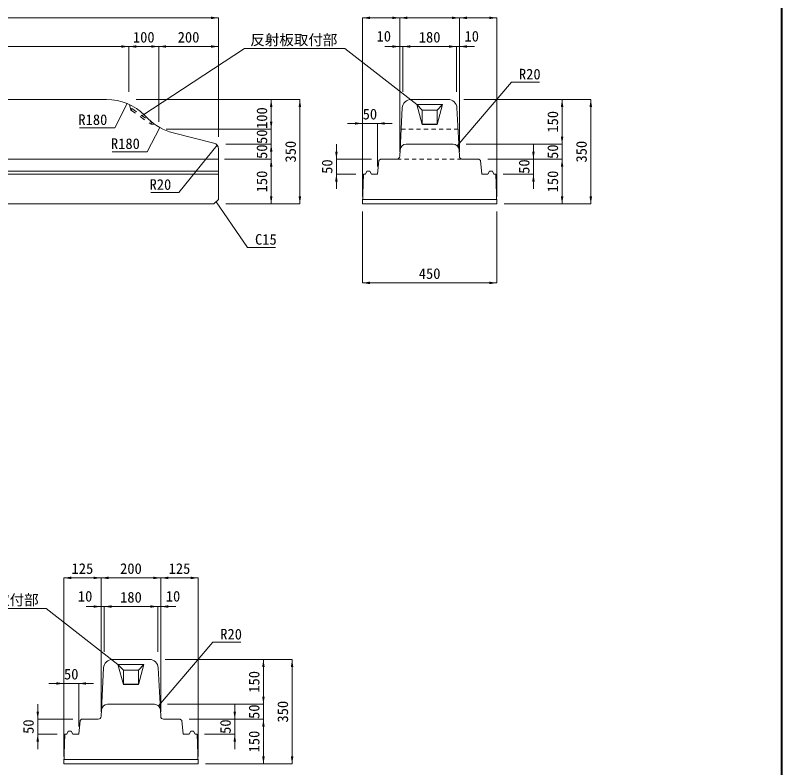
# Model space of a CAD drawing. Units: millimetres, scale not verified. Extents: x 19044 to 37689, y -9270 to 9420.
# Drawn here: x 29058 to 31624, y -6897 to -4377 of the extents above; entities that cross this region are included whole.
import ezdxf
from ezdxf.enums import TextEntityAlignment as Align

# ---------------------------------------------------------------- set-up
doc = ezdxf.new("R2010")
doc.units = ezdxf.units.MM
doc.header["$LTSCALE"] = 25
doc.linetypes.add('USER1', pattern=[1.5, 0.75, -0.75])
doc.linetypes.add('USER2', pattern=[1.0125, 0.5625, -0.45])
for name, color, linetype, lineweight in [('図枠', 7, 'Continuous', 5), ('寸法線', 7, 'Continuous', 9), ('引出線', 4, 'Continuous', 13), ('本体', 2, 'Continuous', 5)]:
    doc.layers.add(name, color=color, linetype=linetype, lineweight=lineweight)
doc.styles.add('ＭＳ ゴシック', font='')
doc.styles.get('ＭＳ ゴシック').set_extended_font_data('MS Gothic')

# ---------------------------------------------------------------- blocks, each defined once
blk = doc.blocks.new('filled_arrow')
at = {"color": 0, "linetype": 'Continuous', "lineweight": -2}
blk.add_solid([(7.5, 1.25), (0, 0), (7.5, -1.25)], dxfattribs=at)

msp = doc.modelspace()

# ---------------------------------------------------------------- hatches: boundary and pattern name
at = {"layer": '引出線'}
msp.add_hatch(color=256, dxfattribs=at).paths.add_polyline_path([(29482.44, -4712.94), (29483.36, -4712.54), (29483.18, -4712.26)])

# ---------------------------------------------------------------- linework, layer by layer
at = {"layer": '図枠', "lineweight": 40}
msp.add_line((31624.19, -9119.87), (31624.19, -869.87), dxfattribs=at)
at = {"layer": '寸法線', "lineweight": 13}
for p, q in [((27738.38, -4385.26), (29738.38, -4385.26)), ((29738.38, -4783.48), (29738.38, -4385.26)), ((30345.49, -4385.26), (30220.49, -4385.26)), ((30220.49, -4983.48), (30220.49, -4385.26)), ((30345.49, -4385.26), (30545.49, -4385.26)), ((30345.49, -4833.48), (30345.49, -4385.26)), ((30345.49, -4833.48), (30345.49, -4385.26)), ((30545.49, -4833.48), (30545.49, -4385.26)), ((30545.49, -4385.26), (30670.49, -4385.26)), ((30545.49, -4833.48), (30545.49, -4385.26)), ((30670.49, -4983.48), (30670.49, -4385.26)), ((27738.38, -4481.26), (29438.38, -4481.26)), ((29438.38, -4633.48), (29438.38, -4481.26)), ((29438.38, -4481.26), (29538.38, -4481.26)), ((29438.38, -4633.48), (29438.38, -4481.26)), ((29538.38, -4733.48), (29538.38, -4481.26)), ((29538.38, -4481.26), (29738.38, -4481.26)), ((29538.38, -4733.48), (29538.38, -4481.26)), ((29738.38, -4783.48), (29738.38, -4481.26)), ((30405.49, -4481.26), (30295.49, -4481.26)), ((30345.49, -4833.48), (30345.49, -4481.26)), ((30355.49, -4633.48), (30355.49, -4481.26)), ((30535.49, -4481.26), (30355.49, -4481.26)), ((30355.49, -4633.48), (30355.49, -4481.26)), ((30485.49, -4481.26), (30595.49, -4481.26)), ((30535.49, -4633.48), (30535.49, -4481.26)), ((30535.49, -4633.48), (30535.49, -4481.26)), ((30545.49, -4833.48), (30545.49, -4481.26)), ((29463.38, -4658.48), (30011.07, -4658.48)), ((29463.38, -4658.48), (29915.07, -4658.48)), ((29915.07, -4758.48), (29915.07, -4658.48)), ((30011.07, -5008.48), (30011.07, -4658.48)), ((30560.49, -4658.48), (30985.05, -4658.48)), ((30560.49, -4658.48), (30889.05, -4658.48)), ((30889.05, -4658.48), (30889.05, -4808.48)), ((30985.05, -5008.48), (30985.05, -4658.48)), ((29915.07, -4858.48), (29915.07, -4708.48)), ((30320.49, -4738.93), (30170.49, -4738.93)), ((30220.49, -4983.48), (30220.49, -4738.93)), ((30270.49, -4883.48), (30270.49, -4738.93)), ((29563.38, -4758.48), (29915.07, -4758.48)), ((29563.38, -4758.48), (29915.07, -4758.48)), ((30889.05, -4758.48), (30889.05, -4908.48)), ((29915.07, -4783.48), (29915.07, -4908.48)), ((29763.38, -4808.48), (29915.07, -4808.48)), ((29763.38, -4808.48), (29915.07, -4808.48)), ((30133.38, -4808.48), (30133.38, -4958.48)), ((30567.99, -4808.48), (30889.05, -4808.48)), ((30567.99, -4808.48), (30889.05, -4808.48)), ((30793.05, -4808.48), (30793.05, -4958.48)), ((29758.38, -4858.48), (29915.07, -4858.48)), ((29763.38, -4858.48), (29915.07, -4858.48)), ((29915.07, -4858.48), (29915.07, -5008.48)), ((30250.49, -4858.48), (30133.38, -4858.48)), ((30640.49, -4858.48), (30793.05, -4858.48)), ((30640.49, -4858.48), (30889.05, -4858.48)), ((30640.49, -4858.48), (30889.05, -4858.48)), ((30889.05, -4858.48), (30889.05, -5008.48)), ((30198.82, -4908.48), (30133.38, -4908.48)), ((30692.15, -4908.48), (30793.05, -4908.48)), ((29763.38, -5008.48), (29915.07, -5008.48)), ((29763.38, -5008.48), (30011.07, -5008.48)), ((30695.49, -5008.48), (30889.05, -5008.48)), ((30695.49, -5008.48), (30985.05, -5008.48)), ((30220.49, -5033.48), (30220.49, -5273.02)), ((30670.49, -5033.48), (30670.49, -5273.02)), ((30220.49, -5273.02), (30670.49, -5273.02)), ((29345.49, -6261.17), (29220.49, -6261.17)), ((29220.49, -6859.39), (29220.49, -6261.17)), ((29345.49, -6261.17), (29545.49, -6261.17)), ((29345.49, -6709.39), (29345.49, -6261.17)), ((29345.49, -6709.39), (29345.49, -6261.17)), ((29545.49, -6709.39), (29545.49, -6261.17)), ((29545.49, -6261.17), (29670.49, -6261.17)), ((29545.49, -6709.39), (29545.49, -6261.17)), ((29670.49, -6859.39), (29670.49, -6261.17)), ((29405.49, -6357.17), (29295.49, -6357.17)), ((29345.49, -6709.39), (29345.49, -6357.17)), ((29355.49, -6509.39), (29355.49, -6357.17)), ((29535.49, -6357.17), (29355.49, -6357.17)), ((29355.49, -6509.39), (29355.49, -6357.17)), ((29485.49, -6357.17), (29595.49, -6357.17)), ((29535.49, -6509.39), (29535.49, -6357.17)), ((29535.49, -6509.39), (29535.49, -6357.17)), ((29545.49, -6709.39), (29545.49, -6357.17)), ((29560.49, -6534.39), (29985.05, -6534.39)), ((29560.49, -6534.39), (29889.05, -6534.39)), ((29889.05, -6534.39), (29889.05, -6684.39)), ((29985.05, -6884.39), (29985.05, -6534.39)), ((29320.49, -6614.84), (29170.49, -6614.84)), ((29220.49, -6859.39), (29220.49, -6614.84)), ((29270.49, -6759.39), (29270.49, -6614.84)), ((29889.05, -6634.39), (29889.05, -6784.39)), ((29133.38, -6684.39), (29133.38, -6834.39)), ((29567.99, -6684.39), (29889.05, -6684.39)), ((29567.99, -6684.39), (29889.05, -6684.39)), ((29793.05, -6684.39), (29793.05, -6834.39)), ((29250.49, -6734.39), (29133.38, -6734.39)), ((29640.49, -6734.39), (29793.05, -6734.39)), ((29640.49, -6734.39), (29889.05, -6734.39)), ((29640.49, -6734.39), (29889.05, -6734.39)), ((29889.05, -6734.39), (29889.05, -6884.39)), ((29198.82, -6784.39), (29133.38, -6784.39)), ((29692.15, -6784.39), (29793.05, -6784.39)), ((29695.49, -6884.39), (29889.05, -6884.39)), ((29695.49, -6884.39), (29985.05, -6884.39))]:
    msp.add_line(p, q, dxfattribs=at)
at = {"layer": '引出線'}
for p, q in [((30402.14, -4675.8), (30161.53, -4488.18)), ((29402.14, -6551.71), (29161.53, -6364.09))]:
    msp.add_line(p, q, dxfattribs=at)
for points in [[(29482.44, -4712.94), (29825.23, -4488.18), (30161.53, -4488.18)], [(30537.75, -4813.98), (30719.52, -4600.96), (30813.43, -4600.96)], [(29432.7, -4672.18), (29391.35, -4753.43), (29273.07, -4753.43)], [(29541.72, -4752.58), (29500.36, -4833.83), (29382.09, -4833.83)], [(29734.14, -4811.78), (29605.5, -4970.6), (29511.6, -4970.6)], [(29730.88, -5000.98), (29835.95, -5154.46), (29929.28, -5154.46)], [(28482.44, -6588.86), (28825.23, -6364.09), (29161.53, -6364.09)], [(29537.75, -6689.9), (29719.52, -6476.87), (29813.43, -6476.87)]]:
    msp.add_lwpolyline(points, dxfattribs=at)
msp.add_lwpolyline([(29482.44, -4712.94), (29483.36, -4712.54), (29483.18, -4712.26)], close=True, dxfattribs=at)
at = {"layer": '本体', "lineweight": 15}
for p, q in [((27744.38, -4658.48), (29363.82, -4658.48)), ((30506.95, -4658.48), (30384.03, -4658.48)), ((30347.04, -4827.48), (30354.06, -4686.98)), ((30543.94, -4827.48), (30536.91, -4686.98)), ((29491.1, -4711.2), (29503.12, -4723.22)), ((29586.74, -4770.57), (29723.23, -4804.69)), ((29738.38, -4993.48), (29738.38, -4824.09)), ((27744.38, -4858.48), (29738.38, -4858.48)), ((27738.38, -4908.48), (29738.38, -4908.48)), ((29738.38, -4993.48), (29723.38, -5008.48)), ((27753.38, -5008.48), (29723.38, -5008.48)), ((29506.95, -6534.39), (29384.03, -6534.39)), ((29347.04, -6703.39), (29354.06, -6562.89)), ((29543.94, -6703.39), (29536.91, -6562.89))]:
    msp.add_line(p, q, dxfattribs=at)
at = {"layer": '本体', "linetype": 'USER1', "lineweight": 9}
for p, q in [((29440.86, -4675.8), (29445.13, -4694.15)), ((29448.57, -4689.23), (29445.13, -4694.15)), ((29445.13, -4694.15), (29512.86, -4741.57)), ((29448.57, -4689.23), (29516.3, -4736.66)), ((29516.3, -4736.66), (29512.86, -4741.57)), ((29512.86, -4741.57), (29525.35, -4742.11))]:
    msp.add_line(p, q, dxfattribs=at)
at = {"layer": '本体', "lineweight": 9}
for p, q in [((30420.49, -4694.15), (30402.14, -4675.8)), ((30402.14, -4675.8), (30420.49, -4742.11)), ((30402.14, -4675.8), (30488.84, -4675.8)), ((30420.49, -4694.15), (30420.49, -4742.11)), ((30420.49, -4694.15), (30470.49, -4694.15)), ((30470.49, -4694.15), (30488.84, -4675.8)), ((30470.49, -4742.11), (30488.84, -4675.8)), ((30470.49, -4694.15), (30470.49, -4742.11)), ((30420.49, -4741.57), (30470.49, -4741.57)), ((30420.49, -4742.11), (30470.49, -4742.11)), ((30669.99, -4993.48), (30220.99, -4993.48)), ((29420.49, -6570.06), (29402.14, -6551.71)), ((29402.14, -6551.71), (29420.49, -6618.02)), ((29402.14, -6551.71), (29488.84, -6551.71)), ((29470.49, -6570.06), (29488.84, -6551.71)), ((29470.49, -6618.02), (29488.84, -6551.71)), ((29420.49, -6570.06), (29420.49, -6618.02)), ((29420.49, -6570.06), (29470.49, -6570.06)), ((29470.49, -6570.06), (29470.49, -6618.02)), ((29420.49, -6617.48), (29470.49, -6617.48)), ((29420.49, -6618.02), (29470.49, -6618.02)), ((29669.99, -6869.39), (29220.99, -6869.39))]:
    msp.add_line(p, q, dxfattribs=at)
at = {"layer": '本体', "linetype": 'USER2', "lineweight": 13}
for p, q in [((30350.49, -4758.48), (30540.49, -4758.48)), ((30335.98, -4858.48), (30555, -4858.48))]:
    msp.add_line(p, q, dxfattribs=at)
at = {"layer": '本体', "lineweight": 13}
for p, q in [((30367.01, -4808.48), (30523.96, -4808.48)), ((30345.96, -4848.97), (30347.04, -4827.48)), ((30545.01, -4848.97), (30543.94, -4827.48)), ((30270.49, -4908.48), (30274.99, -4863.45)), ((30274.99, -4863.45), (30280.49, -4858.48)), ((30335.98, -4858.48), (30280.49, -4858.48)), ((30610.49, -4858.48), (30555, -4858.48)), ((30610.49, -4858.48), (30615.99, -4863.45)), ((30620.49, -4908.48), (30615.99, -4863.45)), ((27738.38, -4898.48), (29738.38, -4898.48)), ((30230.49, -4908.48), (30235.49, -4898.48)), ((30235.49, -4898.48), (30245.49, -4898.48)), ((30245.49, -4898.48), (30250.49, -4908.48)), ((30645.49, -4898.48), (30640.49, -4908.48)), ((30655.49, -4898.48), (30645.49, -4898.48)), ((30660.49, -4908.48), (30655.49, -4898.48)), ((30223.82, -4908.48), (30220.49, -5008.48)), ((30223.82, -4908.48), (30230.49, -4908.48)), ((30250.49, -4908.48), (30270.49, -4908.48)), ((30640.49, -4908.48), (30620.49, -4908.48)), ((30667.15, -4908.48), (30660.49, -4908.48)), ((30667.15, -4908.48), (30670.49, -5008.48)), ((30670.49, -5008.48), (30220.49, -5008.48)), ((29367.01, -6684.39), (29523.96, -6684.39)), ((29345.96, -6724.89), (29347.04, -6703.39)), ((29545.01, -6724.89), (29543.94, -6703.39)), ((29270.49, -6784.39), (29274.99, -6739.36)), ((29274.99, -6739.36), (29280.49, -6734.39)), ((29335.98, -6734.39), (29280.49, -6734.39)), ((29610.49, -6734.39), (29555, -6734.39)), ((29610.49, -6734.39), (29615.99, -6739.36)), ((29620.49, -6784.39), (29615.99, -6739.36)), ((29223.82, -6784.39), (29220.49, -6884.39)), ((29223.82, -6784.39), (29230.49, -6784.39)), ((29230.49, -6784.39), (29235.49, -6774.39)), ((29235.49, -6774.39), (29245.49, -6774.39)), ((29245.49, -6774.39), (29250.49, -6784.39)), ((29250.49, -6784.39), (29270.49, -6784.39)), ((29640.49, -6784.39), (29620.49, -6784.39)), ((29645.49, -6774.39), (29640.49, -6784.39)), ((29655.49, -6774.39), (29645.49, -6774.39)), ((29660.49, -6784.39), (29655.49, -6774.39)), ((29667.15, -6784.39), (29660.49, -6784.39)), ((29667.15, -6784.39), (29670.49, -6884.39)), ((29670.49, -6884.39), (29220.49, -6884.39))]:
    msp.add_line(p, q, dxfattribs=at)
at = {"layer": '本体', "lineweight": 15}
for centre, radius, start, end in [((29363.82, -4838.48), 180, 45, 90), ((30384.03, -4688.48), 30, 90, 177.13759), ((30506.95, -4688.48), 30, 2.86241, 90), ((29630.4, -4595.94), 180, 225, 255.96376), ((29718.38, -4824.09), 20, 0, 75.96376), ((29384.03, -6564.39), 30, 90, 177.13759), ((29506.95, -6564.39), 30, 2.86241, 90)]:
    msp.add_arc(centre, radius, start, end, dxfattribs=at)
at = {"layer": '本体', "lineweight": 13}
for centre, radius, start, end in [((30367.01, -4828.48), 20, 90, 177.13759), ((30523.96, -4828.48), 20, 2.86241, 90), ((30335.98, -4848.48), 10, 270, 357.13759), ((30555, -4848.48), 10, 182.86241, 270), ((29367.01, -6704.39), 20, 90, 177.13759), ((29523.96, -6704.39), 20, 2.86241, 90), ((29335.98, -6724.39), 10, 270, 357.13759), ((29555, -6724.39), 10, 182.86241, 270)]:
    msp.add_arc(centre, radius, start, end, dxfattribs=at)

# ---------------------------------------------------------------- block references
at = {"layer": '寸法線', "lineweight": 13, "xscale": 3.33, "yscale": 3.33}
for p, rotation in [((29738.38, -4385.26), 180), ((30345.49, -4385.26), 180), ((30545.49, -4385.26), 180), ((30670.49, -4385.26), 180), ((29438.38, -4481.26), 180), ((29538.38, -4481.26), 180), ((29738.38, -4481.26), 180), ((30345.49, -4481.26), 180), ((30535.49, -4481.26), 180), ((30535.49, -4481.26), 180), ((29915.07, -4658.48), 270), ((30011.07, -4658.48), 270), ((30889.05, -4658.48), 270), ((30985.05, -4658.48), 270), ((29915.07, -4758.48), 90), ((30220.49, -4738.93), 180), ((30889.05, -4808.48), 90), ((30889.05, -4808.48), 90), ((29915.07, -4808.48), 270), ((30133.38, -4858.48), 90), ((30793.05, -4858.48), 90), ((29915.07, -4858.48), 270), ((29915.07, -4858.48), 270), ((30889.05, -4858.48), 270), ((30889.05, -4858.48), 270), ((30133.38, -4908.48), 270), ((30793.05, -4908.48), 270), ((29915.07, -5008.48), 90), ((30011.07, -5008.48), 90), ((30889.05, -5008.48), 90), ((30985.05, -5008.48), 90), ((30670.49, -5273.02), 180), ((29345.49, -6261.17), 180), ((29545.49, -6261.17), 180), ((29670.49, -6261.17), 180), ((29345.49, -6357.17), 180), ((29535.49, -6357.17), 180), ((29535.49, -6357.17), 180), ((29889.05, -6534.39), 270), ((29985.05, -6534.39), 270), ((29220.49, -6614.84), 180), ((29889.05, -6684.39), 90), ((29889.05, -6684.39), 90), ((29133.38, -6734.39), 90), ((29793.05, -6734.39), 90), ((29889.05, -6734.39), 270), ((29889.05, -6734.39), 270), ((29133.38, -6784.39), 270), ((29793.05, -6784.39), 270), ((29889.05, -6884.39), 90), ((29985.05, -6884.39), 90)]:
    msp.add_blockref('filled_arrow', p, dxfattribs=dict(at, rotation=rotation))
for p in [(30220.49, -4385.26), (30345.49, -4385.26), (30545.49, -4385.26), (29438.38, -4481.26), (29538.38, -4481.26), (30355.49, -4481.26), (30355.49, -4481.26), (30545.49, -4481.26), (30270.49, -4738.93), (30220.49, -5273.02), (29220.49, -6261.17), (29345.49, -6261.17), (29545.49, -6261.17), (29355.49, -6357.17), (29355.49, -6357.17), (29545.49, -6357.17), (29270.49, -6614.84)]:
    msp.add_blockref('filled_arrow', p, dxfattribs=at)
at = {"layer": '引出線', "xscale": 0.133, "yscale": 0.133}
for p, rotation in [((29432.7, -4672.18), 243), ((30402.14, -4675.8), 142.1), ((29541.72, -4752.58), 243), ((29734.14, -4811.78), 231), ((30537.75, -4813.98), 49.5), ((29730.88, -5000.98), 304.4), ((29402.14, -6551.71), 142.1), ((29537.75, -6689.9), 49.5)]:
    msp.add_blockref('filled_arrow', p, dxfattribs=dict(at, rotation=rotation))

# ---------------------------------------------------------------- texts
at = {"layer": '寸法線', "style": 'ＭＳ ゴシック'}
for s, p in [('100', (29488.38, -4450.01)), ('200', (29638.38, -4450.01)), ('10', (30292.06, -4446.76)), ('180', (30445.49, -4450.01)), ('10', (30586.46, -4446.76)), ('50', (30245.49, -4707.68)), ('450', (30445.49, -5241.77)), ('125', (29282.99, -6229.92)), ('200', (29445.49, -6229.92)), ('125', (29607.99, -6229.92)), ('10', (29292.06, -6322.67)), ('180', (29445.49, -6325.92)), ('10', (29586.46, -6322.67)), ('50', (29245.49, -6583.59))]:
    msp.add_text(s, height=35.6, dxfattribs=at).set_placement(p, align=Align.MIDDLE_CENTER)
for s, p in [('100', (29883.82, -4720.98)), ('150', (30857.8, -4733.48)), ('50', (29883.82, -4783.48)), ('50', (29883.82, -4833.48)), ('350', (29979.82, -4833.48)), ('50', (30857.8, -4833.48)), ('350', (30953.8, -4833.48)), ('50', (30102.13, -4883.48)), ('50', (30761.8, -4883.48)), ('150', (29883.82, -4933.48)), ('150', (30857.8, -4933.48)), ('150', (29857.8, -6609.39)), ('50', (29857.8, -6709.39)), ('350', (29953.8, -6709.39)), ('50', (29102.13, -6759.39)), ('50', (29761.8, -6759.39)), ('150', (29857.8, -6809.39))]:
    msp.add_text(s, height=35.6, rotation=90, dxfattribs=at).set_placement(p, align=Align.MIDDLE_CENTER)
at = {"layer": '引出線', "style": 'ＭＳ ゴシック'}
for s, p in [('反射板取付部', (30136.53, -4441.09)), ('R180', (29366.35, -4708.43)), ('R180', (29475.36, -4788.83)), ('R20', (29580.5, -4925.6)), ('反射板取付部', (29136.53, -6317))]:
    msp.add_text(s, height=35.6, dxfattribs=at).set_placement(p, align=Align.TOP_RIGHT)
for s, p in [('R20', (30744.52, -4555.96)), ('C15', (29860.95, -5109.46)), ('R20', (29744.52, -6431.87))]:
    msp.add_text(s, height=35.6, dxfattribs=at).set_placement(p, align=Align.TOP_LEFT)

doc.saveas('drawing.dxf')
